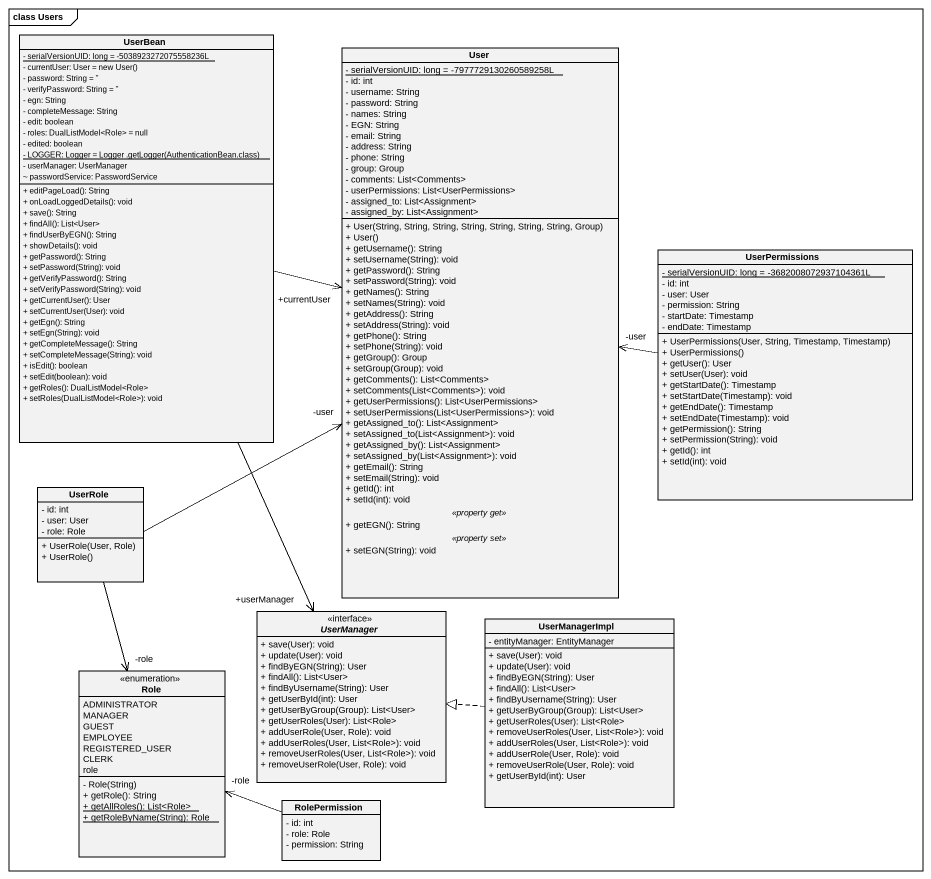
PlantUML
@startuml
mainframe class Users
hide circle
hide empty members
skinparam classAttributeIconSize 0
class UserBean {
  {static} - serialVersionUID: long = -5038923272075558236L
  {field} - currentUser: User = new User()
  - password: String = ''
  - verifyPassword: String = ''
  - egn: String
  - completeMessage: String
  - edit: boolean
  - roles: DualListModel<Role> = null
  - edited: boolean
  {static} {field} - LOGGER: Logger = Logger .getLogger(AuthenticationBean.class)
  - userManager: UserManager
  ~ passwordService: PasswordService
  + editPageLoad(): String
  + onLoadLoggedDetails(): void
  + save(): String
  + findAll(): List<User>
  + findUserByEGN(): String
  + showDetails(): void
  + getPassword(): String
  + setPassword(String): void
  + getVerifyPassword(): String
  + setVerifyPassword(String): void
  + getCurrentUser(): User
  + setCurrentUser(User): void
  + getEgn(): String
  + setEgn(String): void
  + getCompleteMessage(): String
  + setCompleteMessage(String): void
  + isEdit(): boolean
  + setEdit(boolean): void
  + getRoles(): DualListModel<Role>
  + setRoles(DualListModel<Role>): void
}
class User {
  {static} - serialVersionUID: long = -7977729130260589258L
  - id: int
  - username: String
  - password: String
  - names: String
  - EGN: String
  - email: String
  - address: String
  - phone: String
  - group: Group
  - comments: List<Comments>
  - userPermissions: List<UserPermissions>
  - assigned_to: List<Assignment>
  - assigned_by: List<Assignment>
  --
  + User(String, String, String, String, String, String, String, Group)
  + User()
  + getUsername(): String
  + setUsername(String): void
  + getPassword(): String
  + setPassword(String): void
  + getNames(): String
  + setNames(String): void
  + getAddress(): String
  + setAddress(String): void
  + getPhone(): String
  + setPhone(String): void
  + getGroup(): Group
  + setGroup(Group): void
  + getComments(): List<Comments>
  + setComments(List<Comments>): void
  + getUserPermissions(): List<UserPermissions>
  + setUserPermissions(List<UserPermissions>): void
  + getAssigned_to(): List<Assignment>
  + setAssigned_to(List<Assignment>): void
  + getAssigned_by(): List<Assignment>
  + setAssigned_by(List<Assignment>): void
  + getEmail(): String
  + setEmail(String): void
  + getId(): int
  + setId(int): void
  .. <<property get>> ..
  + getEGN(): String
  .. <<property set>> ..
  + setEGN(String): void
}
class UserPermissions {
  {static} - serialVersionUID: long = -3682008072937104361L
  - id: int
  - user: User
  - permission: String
  - startDate: Timestamp
  - endDate: Timestamp
  + UserPermissions(User, String, Timestamp, Timestamp)
  + UserPermissions()
  + getUser(): User
  + setUser(User): void
  + getStartDate(): Timestamp
  + setStartDate(Timestamp): void
  + getEndDate(): Timestamp
  + setEndDate(Timestamp): void
  + getPermission(): String
  + setPermission(String): void
  + getId(): int
  + setId(int): void
}
class UserRole {
  - id: int
  - user: User
  - role: Role
  + UserRole(User, Role)
  + UserRole()
}
interface UserManager <<interface>> {
  + save(User): void
  + update(User): void
  + findByEGN(String): User
  + findAll(): List<User>
  + findByUsername(String): User
  + getUserById(int): User
  + getUserByGroup(Group): List<User>
  + getUserRoles(User): List<Role>
  + addUserRole(User, Role): void
  + addUserRoles(User, List<Role>): void
  + removeUserRoles(User, List<Role>): void
  + removeUserRole(User, Role): void
}
class UserManagerImpl {
  - entityManager: EntityManager
  + save(User): void
  + update(User): void
  + findByEGN(String): User
  + findAll(): List<User>
  + findByUsername(String): User
  + getUserByGroup(Group): List<User>
  + getUserRoles(User): List<Role>
  + removeUserRoles(User, List<Role>): void
  + addUserRoles(User, List<Role>): void
  + addUserRole(User, Role): void
  + removeUserRole(User, Role): void
  + getUserById(int): User
}
enum Role {
  ADMINISTRATOR
  MANAGER
  GUEST
  EMPLOYEE
  REGISTERED_USER
  CLERK
  role
  - Role(String)
  + getRole(): String
  {static} + getAllRoles(): List<Role>
  {static} + getRoleByName(String): Role
}
class RolePermission {
  - id: int
  - role: Role
  - permission: String
}
UserBean -right-> "+currentUser" User
UserBean --> "+userManager" UserManager
UserPermissions -left-> "-user" User
UserRole -right-> "-user" User
UserRole --> "-role" Role
UserManagerImpl .left.|> UserManager
RolePermission -left-> "-role" Role
@enduml
